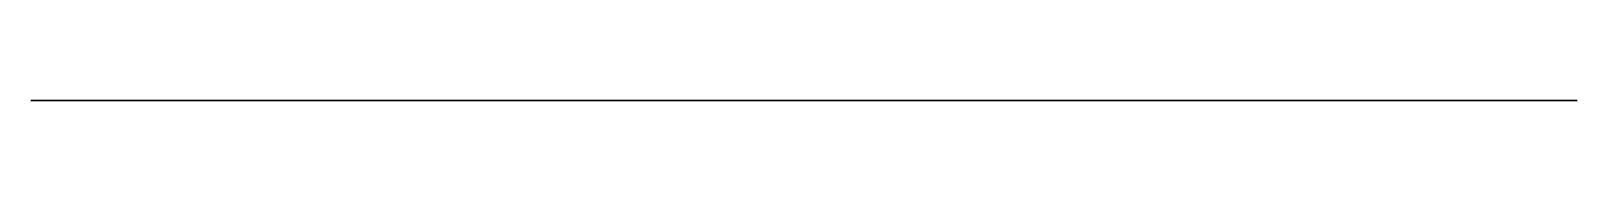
# Model space of a CAD drawing. Header units: millimetres. Extents: x -38 to 75, y 0 to 0.
import ezdxf

# ---------------------------------------------------------------- set-up
doc = ezdxf.new("R2010")
doc.units = ezdxf.units.MM
doc.layers.get('0').update_dxf_attribs({"color": 194, "true_color": 0x551cb1})

msp = doc.modelspace()

# ---------------------------------------------------------------- linework, layer by layer
at = {"color": 251, "true_color": 0x565656}
msp.add_polyline3d([(-9.19, 0, -6.62), (-9.19, 0, 7.16), (-2.05, 0, 7.27), (-2, 0, 16.26), (-1.79, 0, 20.73), (-1.6, 0, 22.94), (-1.32, 0, 25.14), (-1.02, 0, 26.92), (-0.64, 0, 28.69), (-0.17, 0, 30.44), (0.37, 0, 32.17), (0.99, 0, 33.86), (1.69, 0, 35.53), (2.48, 0, 37.15), (3.35, 0, 38.73), (4.67, 0, 40.85), (6.13, 0, 42.89), (7.71, 0, 44.85), (9.39, 0, 46.69), (11.02, 0, 48.26), (12.76, 0, 49.73), (14.91, 0, 51.35), (17.14, 0, 52.86), (23.27, 0, 56.75), (26.29, 0, 58.88), (27.74, 0, 60.02), (29.14, 0, 61.22), (30.6, 0, 62.6), (31.99, 0, 64.04), (33.32, 0, 65.54), (34.56, 0, 67.11), (36.09, 0, 69.28), (37.48, 0, 71.54), (38.74, 0, 73.88), (39.85, 0, 76.28), (40.9, 0, 78.97), (41.77, 0, 81.72), (42.44, 0, 84.53), (42.7, 0, 85.95), (42.92, 0, 87.38), (43.22, 0, 90.52), (43.32, 0, 93.67), (51.33, 0, 93.7), (51.05, 0, 96), (50.9, 0, 98.31), (50.89, 0, 100.62), (51.01, 0, 102.93), (51.26, 0, 105.24), (51.65, 0, 107.53), (52.17, 0, 109.8), (52.82, 0, 112.03), (53.69, 0, 114.48), (54.19, 0, 115.68), (54.72, 0, 116.87), (55.3, 0, 118.03), (55.93, 0, 119.17), (56.6, 0, 120.28), (57.31, 0, 121.36), (58.12, 0, 122.47), (58.99, 0, 123.53), (59.91, 0, 124.54), (60.89, 0, 125.5), (62.17, 0, 126.59), (63.52, 0, 127.6), (64.93, 0, 128.51), (66.4, 0, 129.33), (67.45, 0, 129.84), (68.51, 0, 130.29), (69.6, 0, 130.7), (70.7, 0, 131.06), (71.19, 0, 131.19), (71.69, 0, 131.3), (72.2, 0, 131.39), (72.71, 0, 131.46), (73.74, 0, 131.54), (74.77, 0, 131.56), (74.78, 0, 143.84), (51.16, 0, 143.81), (-37.62, 0, -2.27), (-37.62, 0, -35.54), (-26.75, 0, -35.52), (-26.72, 0, -32.59), (-26.64, 0, -31.13), (-26.48, 0, -29.68), (-26.13, 0, -27.69), (-25.64, 0, -25.73), (-25.03, 0, -23.81), (-24.29, 0, -21.93), (-23.71, 0, -20.68), (-23.07, 0, -19.46), (-22.38, 0, -18.28), (-21.64, 0, -17.12), (-20.85, 0, -16), (-20, 0, -14.92), (-19.1, 0, -13.88), (-18.16, 0, -12.87), (-17.17, 0, -11.91), (-16.14, 0, -11), (-15.07, 0, -10.14), (-13.97, 0, -9.33), (-12.82, 0, -8.57), (-11.64, 0, -7.87), (-10.43, 0, -7.21)], close=True, dxfattribs=at)

doc.saveas('drawing.dxf')
